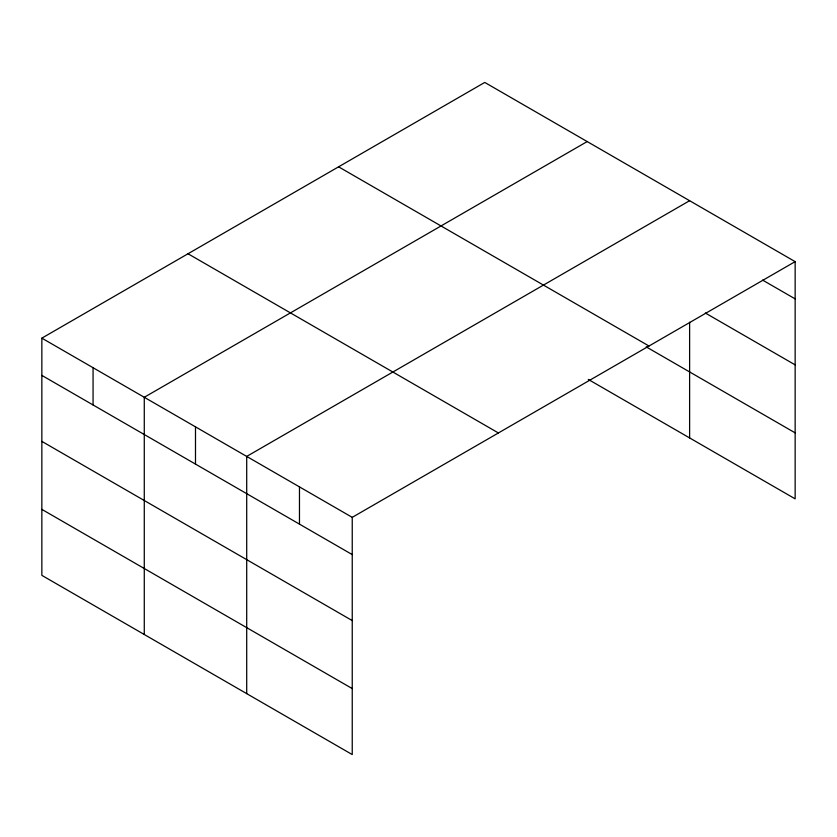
<?xml version="1.0" encoding="UTF-8"?>
<svg xmlns="http://www.w3.org/2000/svg" width="837" height="837" viewBox="0 0 837 837"><rect width="100%" height="100%" fill="white"/><g stroke="black" fill="none" stroke-linecap="round" stroke-linejoin="round"><path stroke-width="1.26" d="M588.306 379.433L795.15 498.852L795.15 261.636L484.759 82.434L41.85 338.148L41.85 575.364L352.241 754.566L352.241 517.35L41.85 338.148M587.187 141.568L144.278 397.282L144.278 634.498M689.615 200.702L246.706 456.416L246.706 693.632M352.241 517.35L795.15 261.636M762.591 280.092L795.15 298.882M705.34 313.017L795.15 364.869M338.598 166.825L648.989 346.016M646.195 346.863L795.15 432.865M188.011 253.757L498.402 432.959M41.85 375.394L352.241 554.596M41.85 441.381L352.241 620.583M41.85 509.377L352.241 688.579M689.615 322.255L689.615 437.929M299.468 486.883L299.468 524.129M195.492 426.849L195.492 464.096M93.064 367.715L93.064 404.962"/></g></svg>
